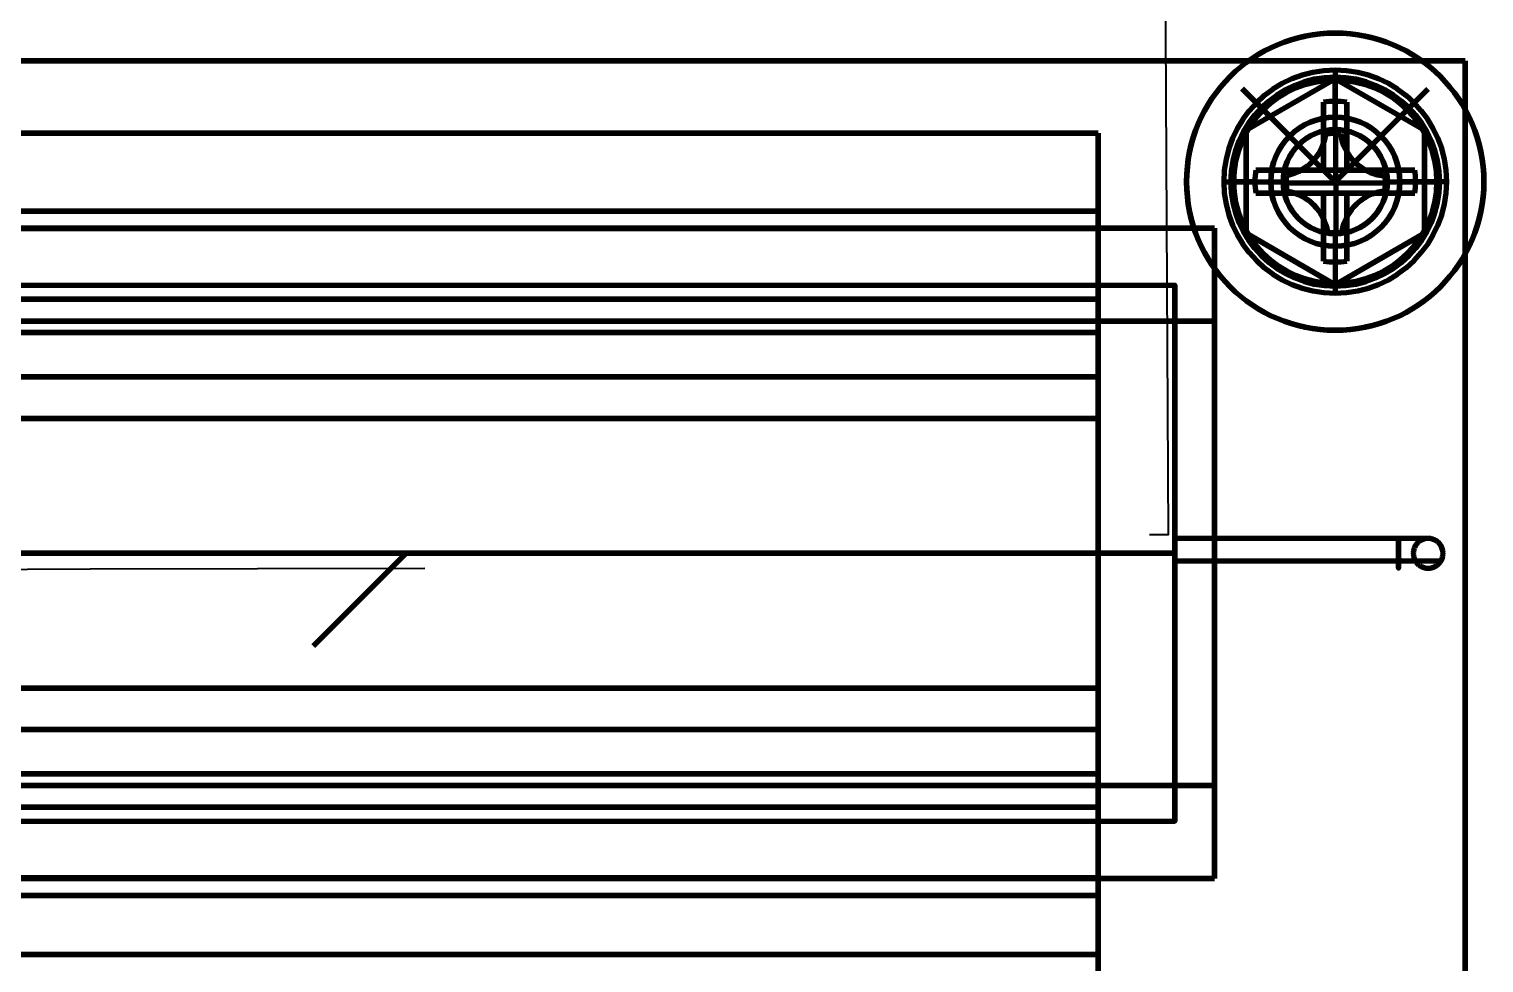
# Model space of a CAD drawing. Header units: inches. Extents: x -0.4 to 8, y -0.5 to 10.5.
# Drawn here: x 0.994 to 2.56, y 3.559 to 4.564 of the extents above; entities that cross this region are included whole.
import ezdxf

# ---------------------------------------------------------------- set-up
doc = ezdxf.new("R2010")
doc.units = ezdxf.units.IN
doc.header["$LTSCALE"] = 0.504853
doc.header["$MEASUREMENT"] = 0
for name, color, linetype in [('1', 7, 'Continuous'), ('2', 7, 'Continuous'), ('25', 7, 'Continuous'), ('3', 7, 'Continuous'), ('65', 7, 'Continuous'), ('80', 7, 'Continuous')]:
    doc.layers.add(name, color=color, linetype=linetype)
doc.styles.get("Standard").update_dxf_attribs({"font": 'ROMANS.SHX'})

# ---------------------------------------------------------------- blocks, each defined once
blk = doc.blocks.new('H13')
at = {"color": 1, "linetype": 'Continuous', "lineweight": 211}
for p, q in [((-0.096, 0.055426, 0.375), (0, 0.110851, 0.375)), ((0, 0.110851, 0.375), (-0.096, 0.055426, 0.375)), ((-0.096, 0.055426), (0, 0.110851)), ((-0.096, 0.055426), (0, 0.110851)), ((0, 0.110851, 0.375), (0.096, 0.055426, 0.375)), ((0, 0.110851), (0, 0.110851, 0.375)), ((0, 0.110851), (0.096, 0.055426)), ((0.096, 0.055426, 0.375), (0, 0.110851, 0.375)), ((0, 0.110851, 0.375), (0, 0.110851)), ((0, 0.110851), (0.096, 0.055426)), ((-0.096, -0.055426, 0.375), (-0.096, 0.055426, 0.375)), ((-0.096, 0.055426, 0.375), (-0.096, 0.055426)), ((-0.096, -0.055426), (-0.096, 0.055426)), ((-0.096, 0.055426), (-0.096, 0.055426, 0.375)), ((-0.096, 0.055426, 0.375), (-0.096, -0.055426, 0.375)), ((-0.096, -0.055426), (-0.096, 0.055426)), ((0, 0.056), (0, 0.056, 0.375)), ((0.096, -0.055426, 0.375), (0.096, 0.055426, 0.375)), ((0.096, 0.055426, 0.375), (0.096, 0.055426)), ((0.096, 0.055426), (0.096, -0.055426)), ((0.096, 0.055426, 0.375), (0.096, -0.055426, 0.375)), ((0.096, 0.055426), (0.096, -0.055426)), ((0.096, 0.055426), (0.096, 0.055426, 0.375)), ((-0.056, 0), (-0.056, 0, 0.375)), ((0.056, 0, 0.375), (0.056, 0)), ((0, -0.110851, 0.375), (-0.096, -0.055426, 0.375)), ((-0.096, -0.055426), (-0.096, -0.055426, 0.375)), ((-0.096, -0.055426, 0.375), (0, -0.110851, 0.375)), ((0, -0.110851), (-0.096, -0.055426)), ((0, -0.110851), (-0.096, -0.055426)), ((-0.096, -0.055426, 0.375), (-0.096, -0.055426)), ((0.096, -0.055426, 0.375), (0, -0.110851, 0.375)), ((0.096, -0.055426), (0, -0.110851)), ((0, -0.110851, 0.375), (0.096, -0.055426, 0.375)), ((0.096, -0.055426), (0, -0.110851)), ((0, -0.056), (0, -0.056, 0.375)), ((0.096, -0.055426), (0.096, -0.055426, 0.375)), ((0.096, -0.055426, 0.375), (0.096, -0.055426)), ((0, -0.110851, 0.375), (0, -0.110851)), ((0, -0.110851), (0, -0.110851, 0.375))]:
    blk.add_line(p, q, dxfattribs=at)
at = {"color": 1, "linetype": 'Continuous', "lineweight": 211, "extrusion": (0, 0, -1)}
blk.add_circle((0, 0), 0.056, dxfattribs=at)
at = {"color": 1, "linetype": 'Continuous', "lineweight": 211}
for centre in [(0, 0, 0.375), (0, 0, 0.375), (0, 0)]:
    blk.add_circle(centre, 0.056, dxfattribs=at)
at = {"layer": '2', "color": 3, "linetype": 'Continuous', "lineweight": 211}
blk.add_line((0, 0, 0.187527), (0.1, 0.1, 0.287527), dxfattribs=at)
blk.add_point((0, 0, 0.187527), dxfattribs=at)
blk = doc.blocks.new('H70')
at = {"color": 1, "linetype": 'Continuous', "lineweight": 211}
for p, q in [((0.245, 0.052373, 0.374445), (1.745, 0.052373, 0.374445)), ((1.745, 0.052373, 0.312445), (0.245, 0.052373, 0.312445)), ((0.245, 0.052373, 0.312445), (1.745, 0.052373, 0.312445)), ((1.745, 0.052373, 0.374445), (0.245, 0.052373, 0.374445)), ((1.745, 0.052373, 0.312445), (1.745, 0.052373, 0.374445)), ((1.745, -0.031802, 0.312445), (1.745, 0.052373, 0.312445)), ((1.745, 0.052373, 0.374445), (1.745, -0.050498, 0.374445)), ((1.745, 0.052373, 0.312445), (1.745, -0.031802, 0.312445)), ((1.745, 0.052373, 0.374445), (1.745, 0.052373, 0.312445)), ((1.745, -0.050498, 0.374445), (1.745, 0.052373, 0.374445)), ((0.245, -0.031802, 0.312445), (1.745, -0.031802, 0.312445)), ((1.745, -0.031802, 0.312445), (0.245, -0.031802, 0.312445)), ((1.745, -0.050498, 0.374445), (0.245, -0.050498, 0.374445)), ((0.245, -0.050498, 0.374445), (1.745, -0.050498, 0.374445)), ((1.745, -0.050498, 0.374445), (1.745, -0.162463, 0.486312)), ((1.745, -0.162463, 0.486312), (1.745, -0.050498, 0.374445)), ((0.245, -0.126576, 0.380541), (1.745, -0.126576, 0.380541)), ((1.745, -0.126576, 0.380541), (0.245, -0.126576, 0.380541)), ((0.245, -0.162463, 0.486312), (1.745, -0.162463, 0.486312)), ((1.745, -0.162463, 0.486312), (0.245, -0.162463, 0.486312)), ((1.745, -0.162463, 0.486312), (1.745, -0.210225, 0.56734)), ((1.745, -0.210225, 0.56734), (1.745, -0.162463, 0.486312)), ((1.745, -0.210225, 0.56734), (0.245, -0.210225, 0.56734)), ((0.245, -0.210225, 0.56734), (1.745, -0.210225, 0.56734)), ((1.745, -0.255005, 0.607603), (0.245, -0.255005, 0.607603)), ((0.245, -0.255005, 0.607603), (1.745, -0.255005, 0.607603)), ((1.745, -0.4, 0.577), (0.245, -0.4, 0.577)), ((1.745, -0.544994, 0.607603), (0.245, -0.544994, 0.607603)), ((0.245, -0.544994, 0.607603), (1.745, -0.544994, 0.607603)), ((1.745, -0.589774, 0.567341), (0.245, -0.589774, 0.567341)), ((0.245, -0.589775, 0.567341), (1.745, -0.589775, 0.567341)), ((1.745, -0.589775, 0.567341), (1.745, -0.637537, 0.486312)), ((1.745, -0.637537, 0.486312), (1.745, -0.589775, 0.567341)), ((1.745, -0.637537, 0.486312), (0.245, -0.637537, 0.486312)), ((0.245, -0.637537, 0.486312), (1.745, -0.637537, 0.486312)), ((1.745, -0.637537, 0.486312), (1.745, -0.749502, 0.374445)), ((1.745, -0.749502, 0.374445), (1.745, -0.637537, 0.486312)), ((0.245, -0.673424, 0.380541), (1.745, -0.673424, 0.380541)), ((1.745, -0.673424, 0.380541), (0.245, -0.673424, 0.380541)), ((0.245, -0.749502, 0.374445), (1.745, -0.749502, 0.374445)), ((1.745, -0.749502, 0.374445), (0.245, -0.749502, 0.374445)), ((1.745, -0.749502, 0.374445), (1.745, -0.850498, 0.374445)), ((1.745, -0.850498, 0.374445), (1.745, -0.749502, 0.374445)), ((1.745, -0.768198, 0.312445), (0.245, -0.768198, 0.312445)), ((0.245, -0.768198, 0.312445), (1.745, -0.768198, 0.312445)), ((1.745, -0.768198, 0.312445), (1.745, -0.831802, 0.312445)), ((1.745, -0.831802, 0.312445), (1.745, -0.768198, 0.312445)), ((0.245, -0.831802, 0.312445), (1.745, -0.831802, 0.312445)), ((1.745, -0.831802, 0.312445), (0.245, -0.831802, 0.312445))]:
    blk.add_line(p, q, dxfattribs=at)
at = {"color": 1, "linetype": 'Continuous', "lineweight": 211, "extrusion": (1, 6e-15, 2e-15)}
blk.add_arc((-0.031802, 0.412445, 1.745), 0.1, 198.604507, 270.000149, dxfattribs=at)
at = {"color": 1, "linetype": 'Continuous', "lineweight": 211, "extrusion": (-1, 3e-15, 4e-15)}
blk.add_arc((0.031802, 0.412445, -1.745), 0.1, 269.999962, 341.395604, dxfattribs=at)
at = {"color": 1, "linetype": 'Continuous', "lineweight": 211, "extrusion": (-1, 2e-15, 0)}
blk.add_arc((0.4, 0.2885, -1.745), 0.2885, 18.604516, 161.395449, dxfattribs=at)
at = {"color": 1, "linetype": 'Continuous', "lineweight": 211, "extrusion": (1, 0, 1e-15)}
blk.add_arc((-0.4, 0.2885, 1.745), 0.2885, 18.604519, 161.395452, dxfattribs=at)
at = {"color": 1, "linetype": 'Continuous', "lineweight": 211, "extrusion": (1, 1.6e-14, 1.7e-14)}
blk.add_arc((-0.296373, 0.516561, 1.745), 0.1, 30.516982, 65.563638, dxfattribs=at)
at = {"color": 1, "linetype": 'Continuous', "lineweight": 211, "extrusion": (-1, 1.6e-14, 1.7e-14)}
blk.add_arc((0.296373, 0.516561, -1.745), 0.1, 114.436333, 149.48299, dxfattribs=at)
at = {"color": 1, "linetype": 'Continuous', "lineweight": 211, "extrusion": (1, 2e-15, 7e-15)}
blk.add_arc((-0.4, 0.2885, 1.745), 0.3505, 65.563682, 114.436116, dxfattribs=at)
at = {"color": 1, "linetype": 'Continuous', "lineweight": 211, "extrusion": (-1, 0, 0)}
for centre, radius, start, end in [((0.4, 0.2885, -1.745), 0.3505, 65.563846, 114.436279), ((0.503627, 0.516561, -1.745), 0.1, 30.517285, 65.563942)]:
    blk.add_arc(centre, radius, start, end, dxfattribs=at)
at = {"color": 1, "linetype": 'Continuous', "lineweight": 211, "extrusion": (1, 6e-15, -1.2e-14)}
blk.add_arc((-0.503627, 0.516561, 1.745), 0.1, 114.436196, 149.482853, dxfattribs=at)
at = {"color": 1, "linetype": 'Continuous', "lineweight": 211, "extrusion": (-1, -1e-15, -3e-15)}
blk.add_arc((0.768198, 0.412445, -1.745), 0.1, 198.604507, 270.000149, dxfattribs=at)
at = {"color": 1, "linetype": 'Continuous', "lineweight": 211, "extrusion": (1, -3e-15, -2e-15)}
blk.add_arc((-0.768198, 0.412445, 1.745), 0.1, 269.999962, 341.395604, dxfattribs=at)
at = {"color": 1, "linetype": 'Continuous', "lineweight": 211, "extrusion": (-1, -3e-15, -7e-15)}
blk.add_arc((0.831802, 0.412445, -1.745), 0.1, 269.999962, 341.395604, dxfattribs=at)
at = {"color": 1, "linetype": 'Continuous', "lineweight": 211, "extrusion": (1, 3e-15, -2e-15)}
blk.add_arc((-0.831802, 0.412445, 1.745), 0.1, 198.604507, 270.000149, dxfattribs=at)
blk = doc.blocks.new('H55')
at = {"color": 1, "linetype": 'Continuous', "lineweight": 211}
for p, q in [((-0.000094, 0.056, -0.058687), (-0.000094, 0.1125, -0.125687)), ((-0.000094, 0.056, 0.124313), (-0.000094, 0.056, -0.058687)), ((0.00066, -0.001414, -0.060366), (0.00066, 0.052031, -0.125687)), ((-0.030601, 0.01635, -0.104312), (-0.030601, 0.01635, -0.125687)), ((0.016218, 0.026528, -0.099504), (0.016218, 0.026528, -0.125687)), ((-0.112594, 0, -0.125687), (-0.056094, 0, -0.058687)), ((-0.056094, 0, -0.058687), (-0.056094, 0, 0.124313)), ((0.055906, 0, 0.124313), (0.055906, 0, -0.058687)), ((0.055906, 0, -0.058687), (0.112406, 0, -0.125687)), ((-0.052784, -0.001414, -0.125687), (0.00066, -0.001414, -0.060366)), ((0.00066, -0.001414, -0.060366), (0.054105, -0.001414, -0.125687)), ((0.00066, -0.001414, -0.060366), (0.00066, -0.054858, -0.125687)), ((-0.018388, -0.03047, -0.102979), (-0.018388, -0.03047, -0.125687)), ((0.027414, -0.020292, -0.125687), (0.027414, -0.020292, -0.100386)), ((-0.000094, -0.056, 0.124313), (-0.000094, -0.056, -0.058687)), ((-0.000094, -0.056, -0.058687), (-0.000094, -0.1125, -0.125687))]:
    blk.add_line(p, q, dxfattribs=at)
for points in [[(-0.05216, 0.006728, -0.125687), (-0.04396, 0.00903, -0.116375), (-0.039138, 0.011099, -0.111356), (-0.030601, 0.01635, -0.104312), (-0.027233, 0.019125, -0.102703), (-0.024118, 0.02216, -0.102167), (-0.020301, 0.026691, -0.103218), (-0.017733, 0.030444, -0.105327), (-0.017367, 0.031042, -0.105742), (-0.015074, 0.035266, -0.109147), (-0.011026, 0.046991, -0.121227), (-0.010765, 0.048274, -0.12268), (-0.010334, 0.050888, -0.125687)], [(-0.05216, 0.006728, -0.125687), (-0.04396, 0.00903, -0.116375), (-0.039138, 0.011099, -0.111356), (-0.030601, 0.01635, -0.104312), (-0.027233, 0.019125, -0.102703), (-0.024118, 0.02216, -0.102167), (-0.020301, 0.026691, -0.103218), (-0.017733, 0.030444, -0.105327), (-0.017367, 0.031042, -0.105742), (-0.015074, 0.035266, -0.109147), (-0.011026, 0.046991, -0.121227), (-0.010765, 0.048274, -0.12268), (-0.010334, 0.050888, -0.125687)], [(0.006016, 0.051762, -0.125687), (0.006893, 0.046666, -0.119622), (0.008217, 0.04184, -0.114032), (0.009674, 0.037917, -0.109683), (0.012139, 0.032813, -0.104489), (0.014233, 0.029342, -0.101454), (0.016546, 0.0261, -0.099196), (0.019379, 0.022735, -0.097709), (0.021379, 0.020669, -0.097375), (0.023762, 0.01848, -0.097627), (0.027535, 0.015513, -0.099185), (0.032546, 0.012346, -0.102811), (0.037585, 0.00989, -0.107564), (0.045366, 0.0073, -0.116034), (0.053596, 0.005946, -0.125687)], [(0.006016, 0.051762, -0.125687), (0.006893, 0.046666, -0.119622), (0.008217, 0.04184, -0.114032), (0.009674, 0.037917, -0.109683), (0.012139, 0.032813, -0.104489), (0.014233, 0.029342, -0.101454), (0.016546, 0.0261, -0.099196), (0.019379, 0.022735, -0.097709), (0.021379, 0.020669, -0.097375), (0.023762, 0.01848, -0.097627), (0.027535, 0.015513, -0.099185), (0.032546, 0.012346, -0.102811), (0.037585, 0.00989, -0.107564), (0.045366, 0.0073, -0.116034), (0.053596, 0.005946, -0.125687)], [(-0.008408, -0.054083, -0.125687), (-0.010196, -0.046378, -0.116901), (-0.012699, -0.039921, -0.110182), (-0.014716, -0.03603, -0.10666), (-0.017123, -0.032216, -0.103837), (-0.020065, -0.028366, -0.101921), (-0.023633, -0.024527, -0.10135), (-0.027129, -0.021418, -0.102215), (-0.031382, -0.018305, -0.104637), (-0.035458, -0.015883, -0.107921), (-0.039755, -0.013832, -0.112041), (-0.044697, -0.01203, -0.117301), (-0.052034, -0.010334, -0.125687)], [(-0.008408, -0.054083, -0.125687), (-0.010196, -0.046378, -0.116901), (-0.012699, -0.039921, -0.110182), (-0.014716, -0.03603, -0.10666), (-0.017123, -0.032216, -0.103837), (-0.020065, -0.028366, -0.101921), (-0.023633, -0.024527, -0.10135), (-0.027129, -0.021418, -0.102215), (-0.031382, -0.018305, -0.104637), (-0.035458, -0.015883, -0.107921), (-0.039755, -0.013832, -0.112041), (-0.044697, -0.01203, -0.117301), (-0.052034, -0.010334, -0.125687)], [(0.053411, -0.010002, -0.125687), (0.046028, -0.011331, -0.117125), (0.040373, -0.013122, -0.110968), (0.03428, -0.015897, -0.105107), (0.027414, -0.020292, -0.100386)], [(0.053411, -0.010002, -0.125687), (0.046028, -0.011331, -0.117125), (0.040373, -0.013122, -0.110968), (0.03428, -0.015897, -0.105107), (0.027414, -0.020292, -0.100386)], [(0.027414, -0.020292, -0.100386), (0.022411, -0.024597, -0.099219), (0.019784, -0.027356, -0.099757), (0.01735, -0.03032, -0.101161), (0.013958, -0.035354, -0.104918), (0.011595, -0.03982, -0.109172), (0.008361, -0.048752, -0.118984), (0.0072, -0.054457, -0.125687)], [(0.027414, -0.020292, -0.100386), (0.022411, -0.024597, -0.099219), (0.019784, -0.027356, -0.099757), (0.01735, -0.03032, -0.101161), (0.013958, -0.035354, -0.104918), (0.011595, -0.03982, -0.109172), (0.008361, -0.048752, -0.118984), (0.0072, -0.054457, -0.125687)]]:
    blk.add_polyline3d(points, dxfattribs=at)
at = {"color": 1, "linetype": 'Continuous', "lineweight": 211, "extrusion": (-1e-15, 0, -1)}
for centre, radius in [((0.000094, 0, 0.125687), 0.1125), ((0.000094, 0, 0.058687), 0.056)]:
    blk.add_circle(centre, radius, dxfattribs=at)
at = {"color": 1, "linetype": 'Continuous', "lineweight": 211}
for centre in [(-0.000094, 0, 0.124313), (-0.000094, 0, -0.058687)]:
    blk.add_circle(centre, 0.056, dxfattribs=at)
at = {"color": 1, "linetype": 'Continuous', "lineweight": 211, "extrusion": (1e-15, -1e-15, -1)}
blk.add_arc((0.062154, 0.058081, 0.125687), 0.052316, 187.902683, 258.987718, dxfattribs=at)
at = {"color": 1, "linetype": 'Continuous', "lineweight": 211}
for centre, radius, start, end in [((0.00066, -0.001414, -0.125687), 0.053445, 84.249559, 101.871869), ((0.00066, -0.001414, -0.125687), 0.053445, 350.753146, 7.914989), ((0.00066, -0.001414, -0.125687), 0.053445, 180.000305, 189.60803), ((0.058967, -0.062022, -0.125687), 0.052316, 96.096776, 127.092837), ((0.00066, -0.001414, -0.125687), 0.053445, 260.23106, 277.028677)]:
    blk.add_arc(centre, radius, start, end, dxfattribs=at)
at = {"color": 1, "linetype": 'Continuous', "lineweight": 211, "extrusion": (0, 1e-15, -1)}
blk.add_arc((-0.057949, 0.058081, 0.125687), 0.052316, 274.772808, 353.062951, dxfattribs=at)
at = {"color": 1, "linetype": 'Continuous', "lineweight": 211, "extrusion": (4.5e-14, 0, -1)}
blk.add_arc((-0.00066, -0.001414, 0.125687), 0.053445, 0, 8.76173, dxfattribs=at)
at = {"color": 1, "linetype": 'Continuous', "lineweight": 211, "extrusion": (-1e-15, 1e-15, -1)}
blk.add_arc((0.060118, -0.062022, 0.125687), 0.052316, 98.888782, 171.272575, dxfattribs=at)
at = {"color": 1, "linetype": 'Continuous', "lineweight": 211, "extrusion": (-2e-15, 0, -1)}
blk.add_arc((-0.058967, -0.062022, 0.125687), 0.052316, 8.314552, 52.907206, dxfattribs=at)
at = {"layer": '2', "color": 3, "linetype": 'Continuous', "lineweight": 211}
blk.add_line((-0.000071, -0.000153, -0.029578), (-0.100071, 0.099847, -0.129578), dxfattribs=at)
blk.add_point((-0.000071, -0.000153, -0.029578), dxfattribs=at)
blk = doc.blocks.new('H19')
at = {"color": 1, "linetype": 'Continuous', "lineweight": 211}
for p, q in [((0, 0.1095, 0.475), (0, 0.1095, 0.521)), ((-0.012574, 0.0125, 0.535238), (-0.012574, 0.085476, 0.535238)), ((-0.012574, 0.085476, 0.535238), (-0.012574, 0.0125, 0.535238)), ((0.012426, 0.085498, 0.535238), (0.012426, 0.0125, 0.535238)), ((0.012426, 0.0125, 0.535238), (0.012426, 0.085498, 0.535238)), ((0, 0.056, 0.475), (0, 0.056, 0.225)), ((-0.1095, 0, 0.475), (-0.1095, 0, 0.521)), ((-0.085566, 0.0125, 0.5352), (0.085566, 0.0125, 0.5352)), ((0.085566, 0.0125, 0.5352), (-0.085566, 0.0125, 0.5352)), ((-0.056, 0, 0.475), (-0.056, 0, 0.225)), ((-0.012574, 0.0125, 0.554073), (-0.012574, 0.0125, 0.535238)), ((0.012426, 0.0125, 0.535238), (-0.012574, 0.0125, 0.535238)), ((-0.012574, 0.0125, 0.535238), (-0.012574, 0.0125, 0.554069)), ((-0.012574, 0.0125, 0.535238), (0.012426, 0.0125, 0.535238)), ((0.012426, 0.0125, 0.554078), (0.012426, 0.0125, 0.535238)), ((0.012426, 0.0125, 0.535238), (0.012426, 0.0125, 0.554083)), ((0.056, 0, 0.475), (0.056, 0, 0.225)), ((0.1095, 0, 0.521), (0.1095, 0, 0.475)), ((0.085566, -0.0125, 0.5352), (-0.085566, -0.0125, 0.5352)), ((-0.085566, -0.0125, 0.5352), (0.085566, -0.0125, 0.5352)), ((-0.012574, -0.0125, 0.535238), (-0.012574, -0.0125, 0.554073)), ((-0.012574, -0.085476, 0.535238), (-0.012574, -0.0125, 0.535238)), ((-0.012574, -0.0125, 0.554069), (-0.012574, -0.0125, 0.535238)), ((-0.012574, -0.0125, 0.535238), (0.012426, -0.0125, 0.535238)), ((0.012426, -0.0125, 0.535238), (-0.012574, -0.0125, 0.535238)), ((-0.012574, -0.0125, 0.535238), (-0.012574, -0.085476, 0.535238)), ((0.012426, -0.0125, 0.535238), (0.012426, -0.0125, 0.554078)), ((0.012426, -0.0125, 0.554083), (0.012426, -0.0125, 0.535238)), ((0.012426, -0.0125, 0.535238), (0.012426, -0.085498, 0.535238)), ((0.012426, -0.085498, 0.535238), (0.012426, -0.0125, 0.535238)), ((0, -0.056, 0.225), (0, -0.056, 0.475)), ((0, -0.1095, 0.475), (0, -0.1095, 0.521))]:
    blk.add_line(p, q, dxfattribs=at)
for points in [[(-0.012574, 0.085476, 0.535238), (-0.012574, 0.079041, 0.538149), (-0.012574, 0.072537, 0.540819), (-0.012574, 0.065615, 0.543372), (-0.012574, 0.058633, 0.545659), (-0.012574, 0.047163, 0.548813), (-0.012574, 0.03969, 0.550479), (-0.012574, 0.032106, 0.551866), (-0.012574, 0.026034, 0.55276), (-0.012574, 0.021778, 0.553274), (-0.012574, 0.020527, 0.553407), (-0.012574, 0.016575, 0.553776), (-0.012574, 0.013402, 0.554015), (-0.012574, 0.0125, 0.554073)], [(-0.012574, 0.085476, 0.535238), (-0.012574, 0.079041, 0.538149), (-0.012574, 0.072537, 0.540819), (-0.012574, 0.065615, 0.543372), (-0.012574, 0.058633, 0.545659), (-0.012574, 0.047163, 0.548813), (-0.012574, 0.03969, 0.550479), (-0.012574, 0.032106, 0.551866), (-0.012574, 0.026034, 0.55276), (-0.012574, 0.021778, 0.553274), (-0.012574, 0.020527, 0.553407), (-0.012574, 0.016575, 0.553776), (-0.012574, 0.013402, 0.554015), (-0.012574, 0.0125, 0.554073)], [(0.012426, 0.0125, 0.554083), (0.012426, 0.01546, 0.553875), (0.012426, 0.020617, 0.553407), (0.012426, 0.021523, 0.553311), (0.012426, 0.028929, 0.552367), (0.012426, 0.036074, 0.551188), (0.012426, 0.047202, 0.548813), (0.012426, 0.059973, 0.545252), (0.012426, 0.072563, 0.540819), (0.012426, 0.079064, 0.538149), (0.012426, 0.085498, 0.535238)], [(0.012426, 0.0125, 0.554083), (0.012426, 0.01546, 0.553875), (0.012426, 0.020617, 0.553407), (0.012426, 0.021523, 0.553311), (0.012426, 0.028929, 0.552367), (0.012426, 0.036074, 0.551188), (0.012426, 0.047202, 0.548813), (0.012426, 0.059973, 0.545252), (0.012426, 0.072563, 0.540819), (0.012426, 0.079064, 0.538149), (0.012426, 0.085498, 0.535238)], [(-0.012574, 0.0125, 0.554073), (-0.015065, 0.0125, 0.553901), (-0.019846, 0.0125, 0.553481), (-0.020572, 0.0125, 0.553407), (-0.024982, 0.0125, 0.5529), (-0.031273, 0.0125, 0.552005), (-0.039292, 0.0125, 0.550565), (-0.047183, 0.0125, 0.548813), (-0.055807, 0.0125, 0.54651), (-0.06435, 0.0125, 0.543813), (-0.07255, 0.0125, 0.540819), (-0.079093, 0.0125, 0.538131), (-0.085566, 0.0125, 0.5352)], [(-0.012574, 0.0125, 0.554073), (-0.015065, 0.0125, 0.553901), (-0.019846, 0.0125, 0.553481), (-0.020572, 0.0125, 0.553407), (-0.024982, 0.0125, 0.5529), (-0.031273, 0.0125, 0.552005), (-0.039292, 0.0125, 0.550565), (-0.047183, 0.0125, 0.548813), (-0.055807, 0.0125, 0.54651), (-0.06435, 0.0125, 0.543813), (-0.07255, 0.0125, 0.540819), (-0.079093, 0.0125, 0.538131), (-0.085566, 0.0125, 0.5352)], [(0.085566, 0.0125, 0.5352), (0.082523, 0.0125, 0.536612), (0.07255, 0.0125, 0.540819), (0.059958, 0.0125, 0.545252), (0.047183, 0.0125, 0.548813), (0.038709, 0.0125, 0.550681), (0.031321, 0.0125, 0.551997), (0.023713, 0.0125, 0.553056), (0.020572, 0.0125, 0.553407), (0.016371, 0.0125, 0.553797), (0.013138, 0.0125, 0.554037), (0.012426, 0.0125, 0.554083)], [(0.085566, 0.0125, 0.5352), (0.082523, 0.0125, 0.536612), (0.07255, 0.0125, 0.540819), (0.059958, 0.0125, 0.545252), (0.047183, 0.0125, 0.548813), (0.038709, 0.0125, 0.550681), (0.031321, 0.0125, 0.551997), (0.023713, 0.0125, 0.553056), (0.020572, 0.0125, 0.553407), (0.016371, 0.0125, 0.553797), (0.013138, 0.0125, 0.554037), (0.012426, 0.0125, 0.554083)], [(-0.085566, -0.0125, 0.5352), (-0.079093, -0.0125, 0.538131), (-0.07255, -0.0125, 0.540819), (-0.06435, -0.0125, 0.543813), (-0.055807, -0.0125, 0.54651), (-0.047183, -0.0125, 0.548813), (-0.039292, -0.0125, 0.550565), (-0.031273, -0.0125, 0.552005), (-0.024982, -0.0125, 0.5529), (-0.020572, -0.0125, 0.553407), (-0.019846, -0.0125, 0.553481), (-0.015065, -0.0125, 0.553901), (-0.012574, -0.0125, 0.554073)], [(-0.085566, -0.0125, 0.5352), (-0.079093, -0.0125, 0.538131), (-0.07255, -0.0125, 0.540819), (-0.06435, -0.0125, 0.543813), (-0.055807, -0.0125, 0.54651), (-0.047183, -0.0125, 0.548813), (-0.039292, -0.0125, 0.550565), (-0.031273, -0.0125, 0.552005), (-0.024982, -0.0125, 0.5529), (-0.020572, -0.0125, 0.553407), (-0.019846, -0.0125, 0.553481), (-0.015065, -0.0125, 0.553901), (-0.012574, -0.0125, 0.554073)], [(-0.012574, -0.0125, 0.554073), (-0.012574, -0.013402, 0.554015), (-0.012574, -0.016575, 0.553776), (-0.012574, -0.020527, 0.553407), (-0.012574, -0.021778, 0.553274), (-0.012574, -0.026034, 0.55276), (-0.012574, -0.032106, 0.551866), (-0.012574, -0.03969, 0.550479), (-0.012574, -0.047163, 0.548813), (-0.012574, -0.058633, 0.545659), (-0.012574, -0.065615, 0.543372), (-0.012574, -0.072537, 0.540819), (-0.012574, -0.079041, 0.538149), (-0.012574, -0.085476, 0.535238)], [(-0.012574, -0.0125, 0.554073), (-0.012574, -0.013402, 0.554015), (-0.012574, -0.016575, 0.553776), (-0.012574, -0.020527, 0.553407), (-0.012574, -0.021778, 0.553274), (-0.012574, -0.026034, 0.55276), (-0.012574, -0.032106, 0.551866), (-0.012574, -0.03969, 0.550479), (-0.012574, -0.047163, 0.548813), (-0.012574, -0.058633, 0.545659), (-0.012574, -0.065615, 0.543372), (-0.012574, -0.072537, 0.540819), (-0.012574, -0.079041, 0.538149), (-0.012574, -0.085476, 0.535238)], [(0.012426, -0.0125, 0.554083), (0.013138, -0.0125, 0.554037), (0.016371, -0.0125, 0.553797), (0.020572, -0.0125, 0.553407), (0.023713, -0.0125, 0.553056), (0.031321, -0.0125, 0.551997), (0.038709, -0.0125, 0.550681), (0.047183, -0.0125, 0.548813), (0.059958, -0.0125, 0.545252), (0.07255, -0.0125, 0.540819), (0.082523, -0.0125, 0.536612), (0.085566, -0.0125, 0.5352)], [(0.012426, -0.085498, 0.535238), (0.012426, -0.079064, 0.538149), (0.012426, -0.072563, 0.540819), (0.012426, -0.059973, 0.545252), (0.012426, -0.047202, 0.548813), (0.012426, -0.036074, 0.551188), (0.012426, -0.028929, 0.552367), (0.012426, -0.021523, 0.553311), (0.012426, -0.020617, 0.553407), (0.012426, -0.01546, 0.553875), (0.012426, -0.0125, 0.554083)], [(0.012426, -0.0125, 0.554083), (0.013138, -0.0125, 0.554037), (0.016371, -0.0125, 0.553797), (0.020572, -0.0125, 0.553407), (0.023713, -0.0125, 0.553056), (0.031321, -0.0125, 0.551997), (0.038709, -0.0125, 0.550681), (0.047183, -0.0125, 0.548813), (0.059958, -0.0125, 0.545252), (0.07255, -0.0125, 0.540819), (0.082523, -0.0125, 0.536612), (0.085566, -0.0125, 0.5352)], [(0.012426, -0.085498, 0.535238), (0.012426, -0.079064, 0.538149), (0.012426, -0.072563, 0.540819), (0.012426, -0.059973, 0.545252), (0.012426, -0.047202, 0.548813), (0.012426, -0.036074, 0.551188), (0.012426, -0.028929, 0.552367), (0.012426, -0.021523, 0.553311), (0.012426, -0.020617, 0.553407), (0.012426, -0.01546, 0.553875), (0.012426, -0.0125, 0.554083)]]:
    blk.add_polyline3d(points, dxfattribs=at)
at = {"color": 1, "linetype": 'Continuous', "lineweight": 211, "extrusion": (0, 0, -1)}
for centre, radius in [((0, 0, -0.521), 0.111346), ((0, 0, -0.521), 0.111345), ((0, 0, -0.475), 0.1095), ((0, 0, -0.521), 0.1095), ((0, 0, -0.475), 0.1095), ((0, 0, -0.225), 0.056)]:
    blk.add_circle(centre, radius, dxfattribs=at)
at = {"color": 1, "linetype": 'Continuous', "lineweight": 211}
for centre, radius in [((0, 0, 0.521), 0.1095), ((0, 0, 0.475), 0.056), ((0, 0, 0.475), 0.056), ((0, 0, 0.225), 0.056)]:
    blk.add_circle(centre, radius, dxfattribs=at)
at = {"color": 1, "linetype": 'Continuous', "lineweight": 211, "extrusion": (-1, 0, 0)}
blk.add_arc((0, 0.354861), 0.2, 115.593272, 123.829806, dxfattribs=at)
at = {"color": 1, "linetype": 'Continuous', "lineweight": 211}
for centre, radius, start, end in [((0, 0, 0.535238), 0.086396, 81.730414, 98.368234), ((0, 0, 0.535238), 0.086396, 81.730433, 98.368253), ((0, 0, 0.5352), 0.086474, 171.688681, 188.311134), ((0, 0, 0.5352), 0.086474, 171.688662, 188.311115), ((0, 0, 0.5352), 0.086474, 360, 8.311323), ((0, 0, 0.5352), 0.086474, 0, 8.311323), ((0, 0, 0.5352), 0.086474, 351.688681, 0.000004), ((0, 0, 0.5352), 0.086474, 351.688665, 359.999988), ((0, 0, 0.535238), 0.086396, 261.631736, 278.269556), ((0, 0, 0.535238), 0.086396, 261.631753, 278.269572)]:
    blk.add_arc(centre, radius, start, end, dxfattribs=at)
at = {"color": 1, "linetype": 'Continuous', "lineweight": 211, "extrusion": (0, -1, 0)}
for start, end in [(115.618146, 123.829804), (56.170211, 64.381869)]:
    blk.add_arc((0, 0.354861), 0.2, start, end, dxfattribs=at)
at = {"color": 1, "linetype": 'Continuous', "lineweight": 211, "extrusion": (1, 1e-15, 0)}
blk.add_arc((0, 0.354861), 0.2, 115.593273, 123.829807, dxfattribs=at)
at = {"layer": '2', "color": 3, "linetype": 'Continuous', "lineweight": 211}
blk.add_line((0, 0, 0.35), (0.1, 0.1, 0.45), dxfattribs=at)
blk.add_point((0, 0, 0.35), dxfattribs=at)
blk = doc.blocks.new('H34')
at = {"color": 1, "linetype": 'Continuous', "lineweight": 211}
for p, q in [((2.14, 0.13, 0.375), (-0.13, 0.13, 0.375)), ((-0.13, 0.13, 0.475), (2.14, 0.13, 0.475)), ((2.14, 0.13, 0.475), (-0.13, 0.13, 0.475)), ((-0.13, 0.13, 0.375), (2.14, 0.13, 0.375)), ((2.14, 0.13, 0.375), (2.14, -4.14, 0.375)), ((2.14, 0.13, 0.475), (2.14, -4.14, 0.475)), ((2.14, -4.14, 0.375), (2.14, 0.13, 0.375)), ((2.14, -4.14, 0.475), (2.14, 0.13, 0.475)), ((2.14, 0.13, 0.375), (2.14, 0.13, 0.475)), ((2.14, 0.13, 0.475), (2.14, 0.13, 0.375)), ((2, 0.0695, 0.375), (2, 0.0695, 0.475)), ((1.9305, 0, 0.375), (1.9305, 0, 0.475)), ((2.0695, 0, 0.375), (2.0695, 0, 0.475)), ((1.87, -0.05, 0.375), (0.12, -0.05, 0.375)), ((0.12, -0.05, 0.375), (1.87, -0.05, 0.375)), ((1.87, -0.15, 0.475), (1.87, -0.05, 0.375)), ((1.87, -0.05, 0.375), (1.87, -0.15, 0.475)), ((1.87, -0.05, 0.375), (1.87, -0.75, 0.375)), ((1.87, -0.75, 0.375), (1.87, -0.05, 0.375)), ((2, -0.0695, 0.475), (2, -0.0695, 0.375)), ((0.12, -0.15, 0.475), (1.87, -0.15, 0.475)), ((1.87, -0.15, 0.475), (0.12, -0.15, 0.475)), ((1.87, -0.65, 0.475), (1.87, -0.15, 0.475)), ((1.87, -0.15, 0.475), (1.87, -0.65, 0.475)), ((1.87, -0.65, 0.475), (0.12, -0.65, 0.475)), ((0.12, -0.65, 0.475), (1.87, -0.65, 0.475)), ((1.87, -0.65, 0.475), (1.87, -0.75, 0.375)), ((1.87, -0.75, 0.375), (1.87, -0.65, 0.475)), ((1.87, -0.75, 0.375), (0.12, -0.75, 0.375)), ((0.12, -0.75, 0.375), (1.87, -0.75, 0.375))]:
    blk.add_line(p, q, dxfattribs=at)
at = {"color": 1, "linetype": 'Continuous', "lineweight": 211, "extrusion": (0, 0, -1)}
for centre in [(-2, 0, -0.475), (-2, 0, -0.375)]:
    blk.add_circle(centre, 0.0695, dxfattribs=at)
at = {"color": 1, "linetype": 'Continuous', "lineweight": 211}
for centre in [(2, 0, 0.375), (2, 0, 0.475)]:
    blk.add_circle(centre, 0.0695, dxfattribs=at)
blk = doc.blocks.new('C20')
at = {"color": 1, "linetype": 'Continuous', "lineweight": 211}
for p, q in [((1.9275, 0.2885, 0.2885), (0.2725, 0.2885, 0.2885)), ((1.9275, 0.2885, 0.2885), (0.2725, 0.2885, 0.2885)), ((1.9275, 0.2885, 0.2885), (0.2725, 0.2885, 0.2885)), ((0.2725, 0, 0.577), (1.9275, 0, 0.577)), ((1.9275, 0), (0.2725, 0)), ((0.2725, 0, 0.577), (1.9275, 0, 0.577)), ((1.9275, 0), (0.2725, 0)), ((0.2725, 0, 0.577), (1.9275, 0, 0.577)), ((1.9275, 0), (0.2725, 0)), ((1.9275, -0.2885, 0.2885), (0.2725, -0.2885, 0.2885)), ((1.9275, -0.2885, 0.2885), (0.2725, -0.2885, 0.2885)), ((1.9275, -0.2885, 0.2885), (0.2725, -0.2885, 0.2885))]:
    blk.add_line(p, q, dxfattribs=at)
at = {"color": 1, "linetype": 'Continuous', "lineweight": 211, "extrusion": (-1, 0, 0)}
blk.add_circle((0, 0.2885, -0.2725), 0.2885, dxfattribs=at)
blk.add_circle((0, 0.2885, -0.2725), 0.2885, dxfattribs=at)
blk.add_circle((0, 0.2885, -0.2725), 0.2885, dxfattribs=at)
at = {"color": 1, "linetype": 'Continuous', "lineweight": 211, "extrusion": (1, 0, 0)}
blk.add_circle((0, 0.2885, 0.2725), 0.2885, dxfattribs=at)
at = {"layer": '1', "color": 2, "linetype": 'Continuous', "lineweight": 211}
for points, weights, knots in [([(0, -0.016, -0.082), (-0.027713, -0.016, -0.082), (-0.013856, 0.008, -0.082), (0, 0.032, -0.082), (0.013856, 0.008, -0.082), (0.027713, -0.016, -0.082), (0, -0.016, -0.082)], [1, 0.5, 1, 0.5, 1, 0.5, 1], [0, 0, 0, 0.33333333, 0.33333333, 0.66666667, 0.66666667, 1, 1, 1]), ([(0, -0.016, 0.2565), (-0.027713, -0.016, 0.2565), (-0.013856, 0.008, 0.2565), (0, 0.032, 0.2565), (0.013856, 0.008, 0.2565), (0.027713, -0.016, 0.2565), (0, -0.016, 0.2565)], [1, 0.5, 1, 0.5, 1, 0.5, 1], [0, 0, 0, 0.33333333, 0.33333333, 0.66666667, 0.66666667, 1, 1, 1]), ([(0.032, -0.016, 0.2885), (0.032, -0.016, 0.316213), (0.032, 0.008, 0.302356), (0.032, 0.032, 0.2885), (0.032, 0.008, 0.274644), (0.032, -0.016, 0.260787), (0.032, -0.016, 0.2885)], [1, 0.5, 1, 0.5, 1, 0.5, 1], [0, 0, 0, 0.33333333, 0.33333333, 0.66666667, 0.66666667, 1, 1, 1]), ([(0.2725, -0.016, 0.2885), (0.2725, -0.016, 0.260787), (0.2725, 0.008, 0.274644), (0.2725, 0.032, 0.2885), (0.2725, 0.008, 0.302356), (0.2725, -0.016, 0.316213), (0.2725, -0.016, 0.2885)], [1, 0.5, 1, 0.5, 1, 0.5, 1], [0, 0, 0, 0.33333333, 0.33333333, 0.66666667, 0.66666667, 1, 1, 1]), ([(0.2725, 0.008, 0.302356), (0.15225, 0.008, 0.302356), (0.032, 0.008, 0.302356), (-0.013856, 0.008, 0.302356), (-0.013856, 0.008, 0.2565), (-0.013856, 0.008, 0.08725), (-0.013856, 0.008, -0.082)], [1, 1, 1, 0.707106781187, 1, 1, 1], [0, 0, 0, 0.38525933, 0.38525933, 0.4577535, 0.4577535, 1, 1, 1]), ([(0.2725, 0.008, 0.274644), (0.15225, 0.008, 0.274644), (0.032, 0.008, 0.274644), (0.013856, 0.008, 0.274644), (0.013856, 0.008, 0.2565), (0.013856, 0.008, 0.08725), (0.013856, 0.008, -0.082)], [1, 1, 1, 0.707106781187, 1, 1, 1], [0, 0, 0, 0.38525933, 0.38525933, 0.4577535, 0.4577535, 1, 1, 1]), ([(0, -0.016, -0.082), (0, -0.016, 0.08725), (0, -0.016, 0.2565), (0, -0.016, 0.2885), (0.032, -0.016, 0.2885), (0.15225, -0.016, 0.2885), (0.2725, -0.016, 0.2885)], [1, 1, 1, 0.707106781187, 1, 1, 1], [0, 0, 0, 0.5422465, 0.5422465, 0.61474067, 0.61474067, 1, 1, 1])]:
    blk.add_rational_spline(points, weights, degree=2, knots=knots, dxfattribs=at)
at = {"layer": '2', "color": 2, "linetype": 'Continuous', "lineweight": 211}
blk.add_line((1.1, 0, 0.2885), (1.2, 0.1, 0.3885), dxfattribs=at)
blk.add_point((1.1, 0, 0.2885), dxfattribs=at)
at = {"layer": '3', "color": 2, "linetype": 'Continuous', "lineweight": 211, "insert": (0, 0.02), "char_height": 0.02, "attachment_point": 1}
blk.add_mtext('{\\W210.000000;1}', dxfattribs=at)
blk = doc.blocks.new('R26')
at = {"color": 1, "linetype": 'Continuous', "lineweight": 211}
for p, q in [((0.3905, 0.049, 0.049), (0.1095, 0.049, 0.049)), ((0.3905, 0.049, 0.049), (0.1095, 0.049, 0.049)), ((0.3905, 0.049, 0.049), (0.1095, 0.049, 0.049)), ((0.1095, 0, 0.098), (0.3905, 0, 0.098)), ((0.3905, 0), (0.1095, 0)), ((0.1095, 0, 0.098), (0.3905, 0, 0.098)), ((0.3905, 0), (0.1095, 0)), ((0.1095, 0, 0.098), (0.3905, 0, 0.098)), ((0.3905, 0), (0.1095, 0)), ((0.3905, -0.049, 0.049), (0.1095, -0.049, 0.049)), ((0.3905, -0.049, 0.049), (0.1095, -0.049, 0.049)), ((0.3905, -0.049, 0.049), (0.1095, -0.049, 0.049))]:
    blk.add_line(p, q, dxfattribs=at)
at = {"color": 1, "linetype": 'Continuous', "lineweight": 211, "extrusion": (-1, 0, 0)}
blk.add_circle((0, 0.049, -0.1095), 0.049, dxfattribs=at)
blk.add_circle((0, 0.049, -0.1095), 0.049, dxfattribs=at)
blk.add_circle((0, 0.049, -0.1095), 0.049, dxfattribs=at)
at = {"color": 1, "linetype": 'Continuous', "lineweight": 211, "extrusion": (1, 0, 0)}
for centre in [(0, 0.049, 0.1095), (0, 0.049, 0.3905), (0, 0.049, 0.3905), (0, 0.049, 0.3905), (0, 0.049, 0.3905)]:
    blk.add_circle(centre, 0.049, dxfattribs=at)
at = {"layer": '1', "color": 2, "linetype": 'Continuous', "lineweight": 211}
for points, weights, knots in [([(0, -0.0135, -0.082), (-0.023383, -0.0135, -0.082), (-0.011691, 0.00675, -0.082), (0, 0.027, -0.082), (0.011691, 0.00675, -0.082), (0.023383, -0.0135, -0.082), (0, -0.0135, -0.082)], [1, 0.5, 1, 0.5, 1, 0.5, 1], [0, 0, 0, 0.33333333, 0.33333333, 0.66666667, 0.66666667, 1, 1, 1]), ([(0, -0.0135, 0.022), (-0.023383, -0.0135, 0.022), (-0.011691, 0.00675, 0.022), (0, 0.027, 0.022), (0.011691, 0.00675, 0.022), (0.023383, -0.0135, 0.022), (0, -0.0135, 0.022)], [1, 0.5, 1, 0.5, 1, 0.5, 1], [0, 0, 0, 0.33333333, 0.33333333, 0.66666667, 0.66666667, 1, 1, 1]), ([(0.1095, 0.00675, 0.060691), (0.06825, 0.00675, 0.060691), (0.027, 0.00675, 0.060691), (-0.011691, 0.00675, 0.060691), (-0.011691, 0.00675, 0.022), (-0.011691, 0.00675, -0.03), (-0.011691, 0.00675, -0.082)], [1, 1, 1, 0.707106781187, 1, 1, 1], [0, 0, 0, 0.36718274, 0.36718274, 0.53712722, 0.53712722, 1, 1, 1]), ([(0.1095, 0.00675, 0.037309), (0.06825, 0.00675, 0.037309), (0.027, 0.00675, 0.037309), (0.011691, 0.00675, 0.037309), (0.011691, 0.00675, 0.022), (0.011691, 0.00675, -0.03), (0.011691, 0.00675, -0.082)], [1, 1, 1, 0.707106781187, 1, 1, 1], [0, 0, 0, 0.36718274, 0.36718274, 0.53712722, 0.53712722, 1, 1, 1]), ([(0.027, -0.0135, 0.049), (0.027, -0.0135, 0.072383), (0.027, 0.00675, 0.060691), (0.027, 0.027, 0.049), (0.027, 0.00675, 0.037309), (0.027, -0.0135, 0.025617), (0.027, -0.0135, 0.049)], [1, 0.5, 1, 0.5, 1, 0.5, 1], [0, 0, 0, 0.33333333, 0.33333333, 0.66666667, 0.66666667, 1, 1, 1]), ([(0.1095, -0.0135, 0.049), (0.1095, -0.0135, 0.025617), (0.1095, 0.00675, 0.037309), (0.1095, 0.027, 0.049), (0.1095, 0.00675, 0.060691), (0.1095, -0.0135, 0.072383), (0.1095, -0.0135, 0.049)], [1, 0.5, 1, 0.5, 1, 0.5, 1], [0, 0, 0, 0.33333333, 0.33333333, 0.66666667, 0.66666667, 1, 1, 1]), ([(0.5, 0.0135, -0.082), (0.5, 0.0135, -0.03), (0.5, 0.0135, 0.022), (0.5, 0.0135, 0.049), (0.473, 0.0135, 0.049), (0.43175, 0.0135, 0.049), (0.3905, 0.0135, 0.049)], [1, 1, 1, 0.707106781187, 1, 1, 1], [0, 0, 0, 0.46287278, 0.46287278, 0.63281726, 0.63281726, 1, 1, 1]), ([(0.3905, 0.0135, 0.049), (0.3905, 0.0135, 0.025617), (0.3905, -0.00675, 0.037309), (0.3905, -0.027, 0.049), (0.3905, -0.00675, 0.060691), (0.3905, 0.0135, 0.072383), (0.3905, 0.0135, 0.049)], [1, 0.5, 1, 0.5, 1, 0.5, 1], [0, 0, 0, 0.33333333, 0.33333333, 0.66666667, 0.66666667, 1, 1, 1]), ([(0.473, 0.0135, 0.049), (0.473, 0.0135, 0.072383), (0.473, -0.00675, 0.060691), (0.473, -0.027, 0.049), (0.473, -0.00675, 0.037309), (0.473, 0.0135, 0.025617), (0.473, 0.0135, 0.049)], [1, 0.5, 1, 0.5, 1, 0.5, 1], [0, 0, 0, 0.33333333, 0.33333333, 0.66666667, 0.66666667, 1, 1, 1]), ([(0.5, 0.0135, 0.022), (0.523383, 0.0135, 0.022), (0.511691, -0.00675, 0.022), (0.5, -0.027, 0.022), (0.488309, -0.00675, 0.022), (0.476617, 0.0135, 0.022), (0.5, 0.0135, 0.022)], [1, 0.5, 1, 0.5, 1, 0.5, 1], [0, 0, 0, 0.33333333, 0.33333333, 0.66666667, 0.66666667, 1, 1, 1]), ([(0.5, 0.0135, -0.082), (0.523383, 0.0135, -0.082), (0.511691, -0.00675, -0.082), (0.5, -0.027, -0.082), (0.488309, -0.00675, -0.082), (0.476617, 0.0135, -0.082), (0.5, 0.0135, -0.082)], [1, 0.5, 1, 0.5, 1, 0.5, 1], [0, 0, 0, 0.33333333, 0.33333333, 0.66666667, 0.66666667, 1, 1, 1]), ([(0, -0.0135, -0.082), (0, -0.0135, -0.03), (0, -0.0135, 0.022), (0, -0.0135, 0.049), (0.027, -0.0135, 0.049), (0.06825, -0.0135, 0.049), (0.1095, -0.0135, 0.049)], [1, 1, 1, 0.707106781187, 1, 1, 1], [0, 0, 0, 0.46287278, 0.46287278, 0.63281726, 0.63281726, 1, 1, 1]), ([(0.3905, -0.00675, 0.060691), (0.43175, -0.00675, 0.060691), (0.473, -0.00675, 0.060691), (0.511691, -0.00675, 0.060691), (0.511691, -0.00675, 0.022), (0.511691, -0.00675, -0.03), (0.511691, -0.00675, -0.082)], [1, 1, 1, 0.707106781187, 1, 1, 1], [0, 0, 0, 0.36718274, 0.36718274, 0.53712722, 0.53712722, 1, 1, 1]), ([(0.3905, -0.00675, 0.037309), (0.43175, -0.00675, 0.037309), (0.473, -0.00675, 0.037309), (0.488309, -0.00675, 0.037309), (0.488309, -0.00675, 0.022), (0.488309, -0.00675, -0.03), (0.488309, -0.00675, -0.082)], [1, 1, 1, 0.707106781187, 1, 1, 1], [0, 0, 0, 0.36718274, 0.36718274, 0.53712722, 0.53712722, 1, 1, 1])]:
    blk.add_rational_spline(points, weights, degree=2, knots=knots, dxfattribs=at)
at = {"layer": '2', "color": 2, "linetype": 'Continuous', "lineweight": 211}
blk.add_line((0.25, 0, 0.049), (0.35, 0.1, 0.149), dxfattribs=at)
blk.add_point((0.25, 0, 0.049), dxfattribs=at)
at = {"layer": '3', "color": 2, "linetype": 'Continuous', "lineweight": 211, "char_height": 0.02, "attachment_point": 1}
for s, insert in [('{\\W0.852075;2}', (0.5, 0.02)), ('{\\W210.000000;1}', (0, 0.02))]:
    blk.add_mtext(s, dxfattribs=dict(at, insert=insert))
blk = doc.blocks.new('H43')
at = {"color": 1, "linetype": 'Continuous', "lineweight": 211}
for p, q in [((0, 0.16, -0.062), (0, 0.16, -0.125)), ((0, 0.12, -0.125), (0, 0.0695, -0.0679)), ((0, 0.0695, -0.0679), (0, 0.0695, -0.062)), ((-0.16, 0, -0.125), (-0.16, 0, -0.062)), ((-0.12, 0, -0.125), (-0.0695, 0, -0.0679)), ((-0.0695, 0, -0.0679), (-0.0695, 0, -0.062)), ((0.12, 0, -0.125), (0.0695, 0, -0.0679)), ((0.0695, 0, -0.0679), (0.0695, 0, -0.062)), ((0.16, 0, -0.062), (0.16, 0, -0.125)), ((0, -0.0695, -0.0679), (0, -0.12, -0.125)), ((0, -0.0695, -0.062), (0, -0.0695, -0.0679)), ((0, -0.16, -0.062), (0, -0.16, -0.125))]:
    blk.add_line(p, q, dxfattribs=at)
at = {"color": 1, "linetype": 'Continuous', "lineweight": 211, "extrusion": (-1e-15, 0, -1)}
for centre, radius in [((0, 0, 0.125), 0.16), ((0, 0, 0.125), 0.12), ((0, 0, 0.125), 0.12), ((0, 0, 0.0679), 0.0695), ((0, 0, 0.062), 0.0695)]:
    blk.add_circle(centre, radius, dxfattribs=at)
at = {"color": 1, "linetype": 'Continuous', "lineweight": 211}
for centre, radius in [((0, 0, -0.062), 0.16), ((0, 0, -0.062), 0.16), ((0, 0, -0.125), 0.16), ((0, 0, -0.0679), 0.0695), ((0, 0, -0.062), 0.0695)]:
    blk.add_circle(centre, radius, dxfattribs=at)
at = {"layer": '2', "color": 1, "linetype": 'Continuous', "lineweight": 211}
blk.add_line((0, 0, -0.0899), (-0.1, 0.1, -0.1899), dxfattribs=at)
blk.add_point((0, 0, -0.0899), dxfattribs=at)

msp = doc.modelspace()

# ---------------------------------------------------------------- block references
at = {"layer": '25', "color": 8, "linetype": 'Continuous', "lineweight": 211, "rotation": 270}
msp.add_blockref('R26', (2.2, 6), dxfattribs=at)
at = {"layer": '65', "color": 8, "linetype": 'Continuous', "lineweight": 211, "rotation": 180}
msp.add_blockref('C20', (2.5, 4), dxfattribs=at)
at = {"layer": '80', "color": 8, "linetype": 'Continuous', "lineweight": 211}
for name, p in [('H43', (2.4, 4.4)), ('H34', (0.4, 4.4)), ('H55', (2.4, 4.4)), ('H19', (2.4, 4.4)), ('H13', (2.4, 4.4)), ('H70', (0.4, 4.4))]:
    msp.add_blockref(name, p, dxfattribs=at)

doc.saveas('drawing.dxf')
